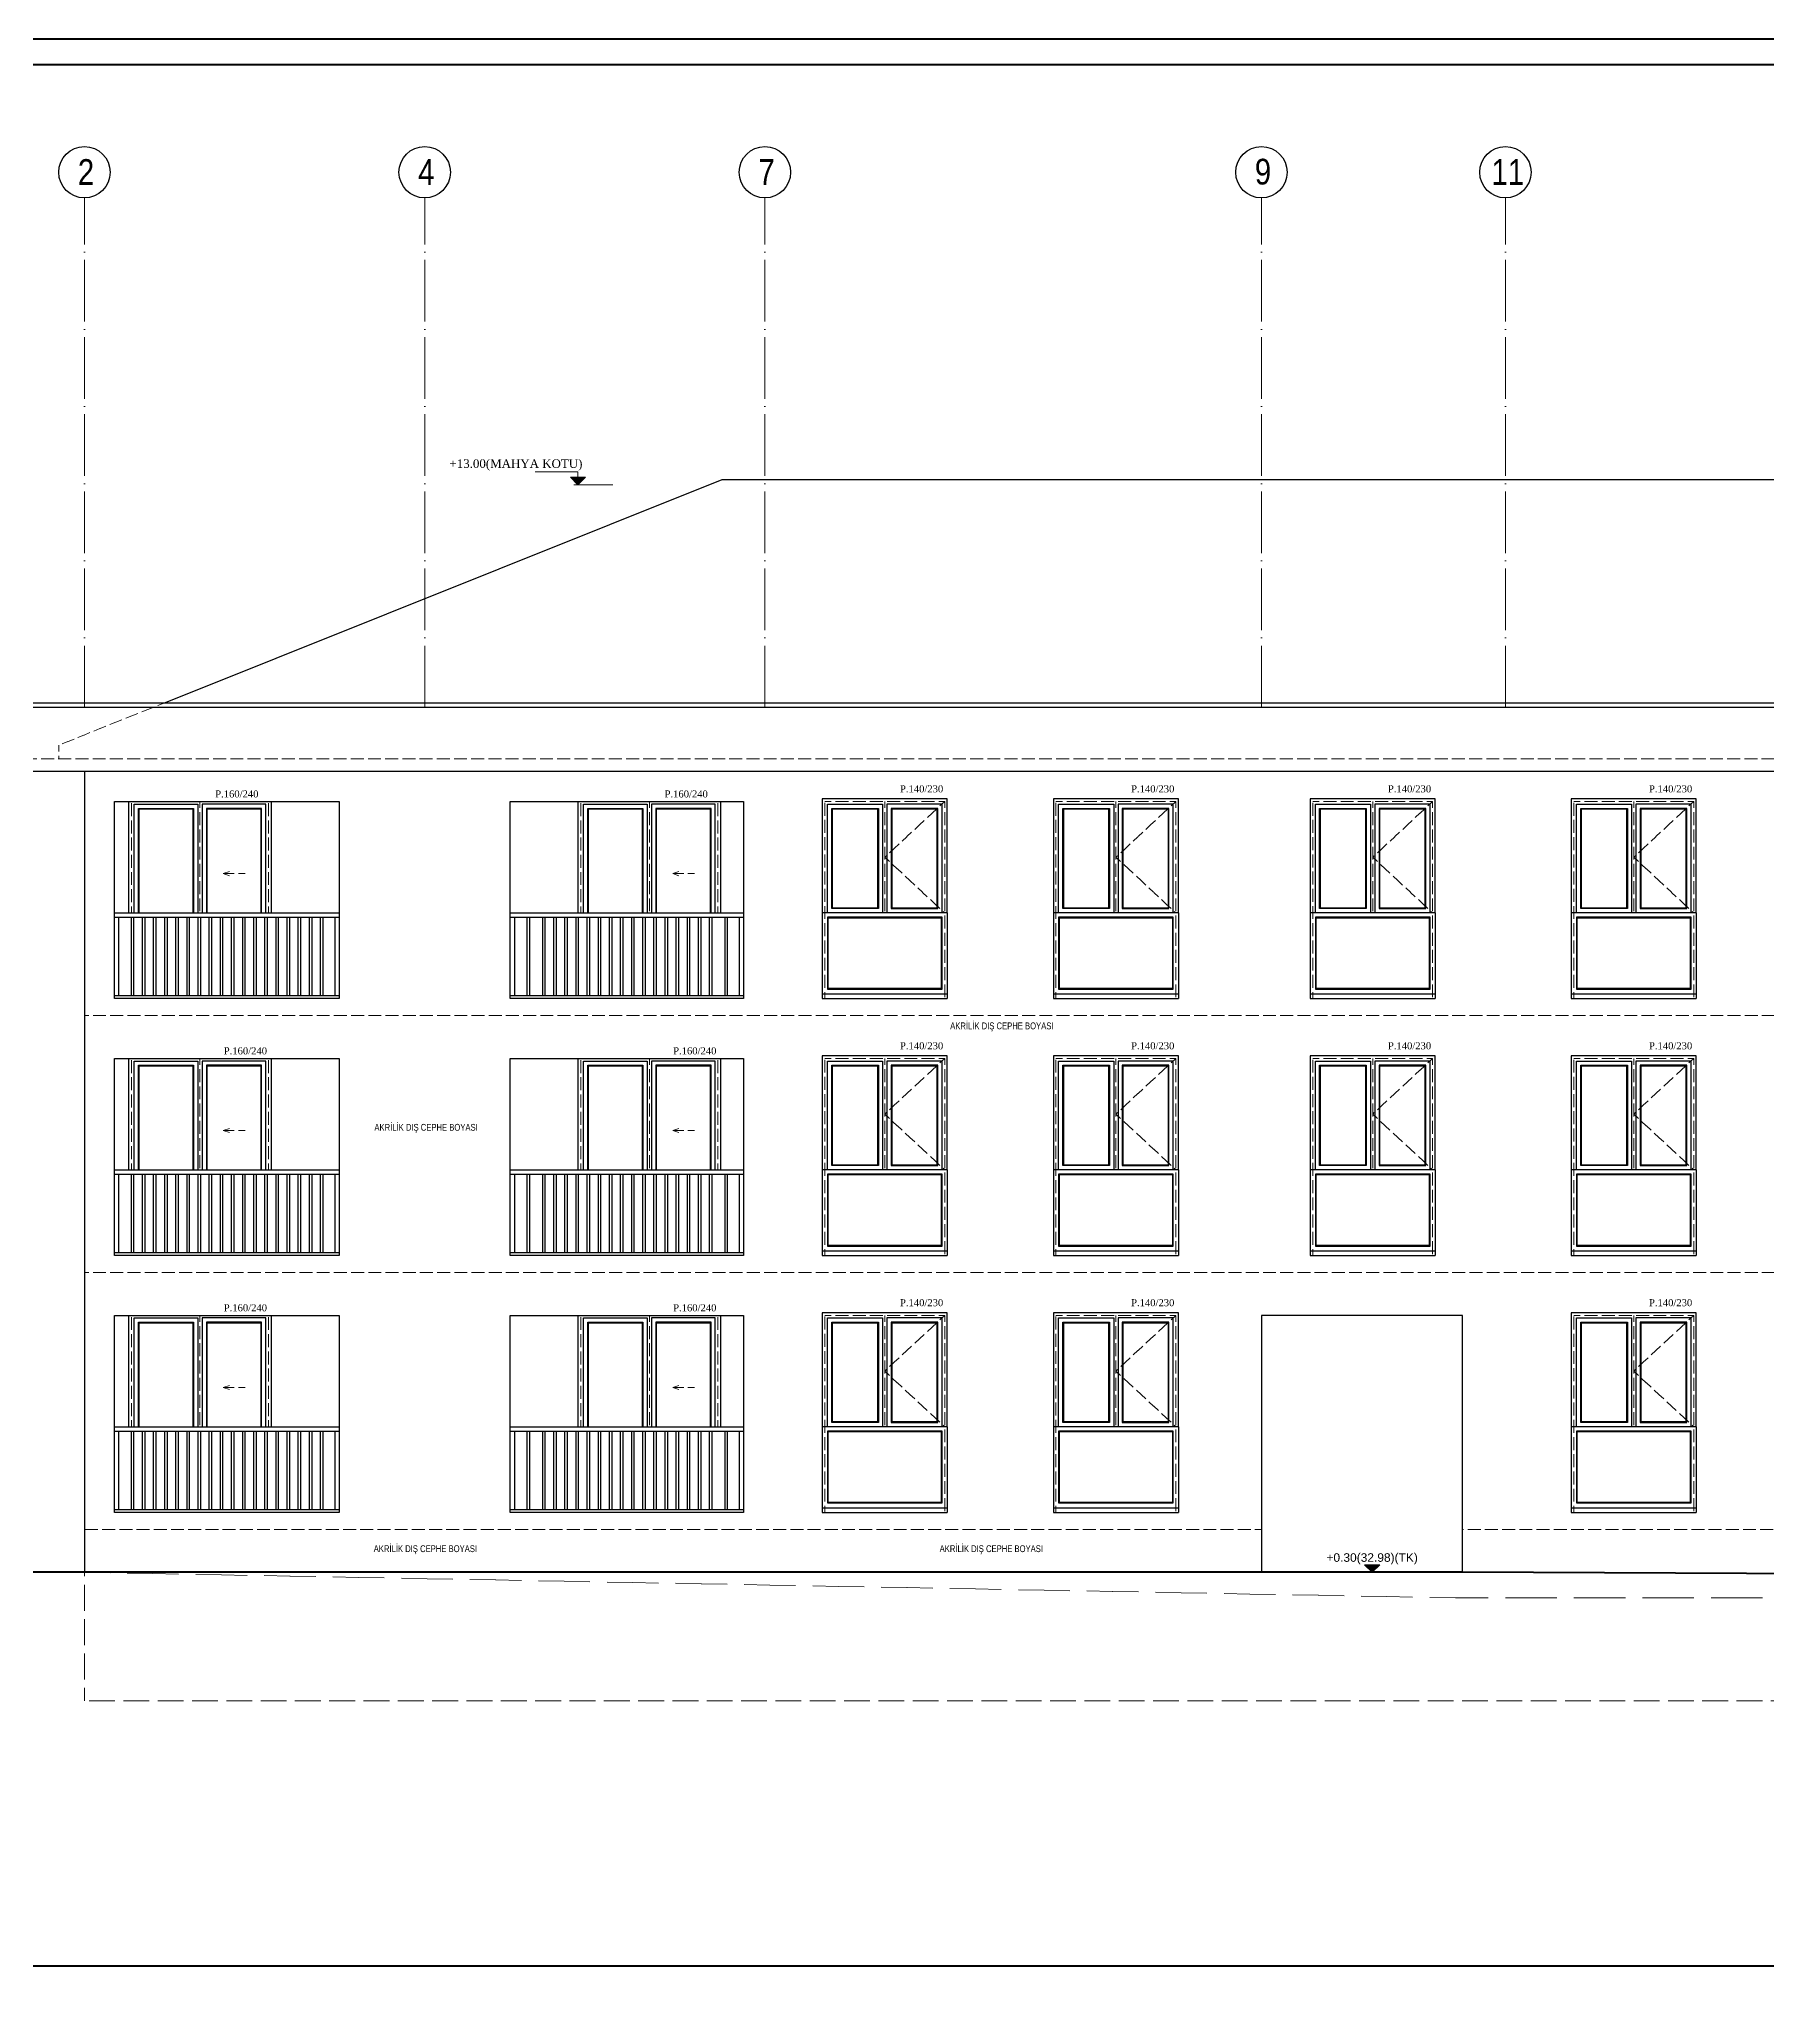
# Model space of a CAD drawing. Header units: millimetres. Extents: x 11587 to 81192, y -36083 to -25300.
# Drawn here: x 68828 to 70847, y -33878 to -31583 of the extents above; entities that cross this region are included whole.
import ezdxf

# ---------------------------------------------------------------- set-up
doc = ezdxf.new("R2010")
doc.units = ezdxf.units.MM
doc.linetypes.add('AKS', pattern=[30, 24, -3, 0, -3])
doc.linetypes.add('IZDUSUM1', pattern=[20, 7.5, -5, 7.5, 0])
for name, color, linetype, lineweight in [('rtm-aks balon', 20, 'Continuous', 25), ('rtm-aks balon yazı', 7, 'Continuous', 20), ('rtm-aks yeni', 7, 'AKS', 20), ('rtm-antet-02', 140, 'Continuous', 40), ('rtm-cephe-03', 241, 'Continuous', 30), ('rtm-cephe-04', 33, 'Continuous', 25), ('rtm-izdusum-üst ince', 8, 'IZDUSUM1', 5), ('rtm-izdusum-üst kalın', 211, 'IZDUSUM1', 15), ('rtm-kesit katmanı-05', 153, 'Continuous', 20), ('rtm-mhl-yazı-malzeme', 253, 'Continuous', 13), ('rtm-sembol kot yazı', 7, 'Continuous', 20), ('rtm-symbol lvl', 242, 'Continuous', 20), ('rtm-tas_betonarme', 50, 'Continuous', 40)]:
    doc.layers.add(name, color=color, linetype=linetype, lineweight=lineweight)
doc.styles.add('AKSYAZI', font='ARIALN.TTF')
doc.styles.add('KT-isocpeur', font='arial.ttf', dxfattribs={"height": 10})
doc.styles.get("Standard").update_dxf_attribs({"font": 'arial.ttf'})
doc.styles.add('VAZ-OLCU', font='times.ttf', dxfattribs={"height": 60})

msp = doc.modelspace()

# ---------------------------------------------------------------- hatches: boundary and pattern name
at = {"layer": 'rtm-symbol lvl'}
for points in [[(69465.71, -32094.15), (69456.87, -32102.99), (69448.03, -32094.15)], [(69465.71, -32094.15), (69456.87, -32102.99), (69448.03, -32094.15)], [(70393.59, -33364.08), (70384.68, -33372.99), (70375.77, -33364.08)], [(70393.59, -33364.08), (70384.68, -33372.99), (70375.77, -33364.08)]]:
    msp.add_hatch(color=256, dxfattribs=at).paths.add_polyline_path(points)

# ---------------------------------------------------------------- linework, layer by layer
at = {"layer": 'rtm-aks balon'}
for centre in [(68880.29, -31738.07), (69277.79, -31738.07), (69675.29, -31738.07), (70255.29, -31738.07), (70540.29, -31738.07)]:
    msp.add_circle(centre, 30, dxfattribs=at)
at = {"layer": 'rtm-aks yeni', "ltscale": 3}
for p, q in [((68880.29, -32362.99), (68880.29, -31768.07)), ((69277.79, -32362.99), (69277.79, -31768.07)), ((69675.29, -32362.99), (69675.29, -31768.07)), ((70255.29, -32362.99), (70255.29, -31768.07)), ((70540.29, -32362.99), (70540.29, -31768.07))]:
    msp.add_line(p, q, dxfattribs=at)
at = {"layer": 'rtm-antet-02'}
for points in [[(68391.61, -31582.89), (68391.61, -36082.89), (81191.61, -36082.89), (81191.61, -31582.89), (68391.61, -31582.89)], [(81161.61, -33832.89), (68421.61, -33832.89)]]:
    msp.add_lwpolyline(points, dxfattribs=at)
msp.add_lwpolyline([(68421.61, -31612.89), (68421.61, -36052.89), (81161.61, -36052.89), (81161.61, -31612.89)], close=True, dxfattribs=at)
at = {"layer": 'rtm-cephe-03'}
msp.add_line((68880.29, -32437.99), (68880.29, -33372.99), dxfattribs=at)
for points in [[(68973.06, -32357.99), (69625.29, -32097.1), (75670.29, -32097.1)], [(76500.29, -32357.99), (68795.29, -32357.99)], [(76500.29, -32362.99), (68795.29, -32362.99)], [(76495.29, -32437.99), (68800.29, -32437.99)], [(70490.29, -33372.99), (70490.29, -33072.99), (70255.29, -33072.99), (70255.29, -33372.99)]]:
    msp.add_lwpolyline(points, dxfattribs=at)
for points in [[(68915.29, -32472.99), (69177.79, -32472.99), (69177.79, -32702.99), (68915.29, -32702.99)], [(69377.79, -32472.99), (69650.29, -32472.99), (69650.29, -32702.99), (69377.79, -32702.99)], [(68915.29, -32772.99), (69177.79, -32772.99), (69177.79, -33002.99), (68915.29, -33002.99)], [(69377.79, -32772.99), (69650.29, -32772.99), (69650.29, -33002.99), (69377.79, -33002.99)], [(68915.29, -33072.99), (69177.79, -33072.99), (69177.79, -33302.99), (68915.29, -33302.99)], [(69377.79, -33072.99), (69650.29, -33072.99), (69650.29, -33302.99), (69377.79, -33302.99)]]:
    msp.add_lwpolyline(points, close=True, dxfattribs=at)
at = {"layer": 'rtm-cephe-04'}
for p, q in [((69888.29, -32697.99), (69742.29, -32697.99)), ((69742.29, -32697.99), (69742.29, -32702.99)), ((69742.29, -32702.99), (69888.29, -32702.99)), ((69888.29, -32697.99), (69888.29, -32702.99)), ((70158.29, -32697.99), (70012.29, -32697.99)), ((70012.29, -32697.99), (70012.29, -32702.99)), ((70012.29, -32702.99), (70158.29, -32702.99)), ((70158.29, -32697.99), (70158.29, -32702.99)), ((70458.29, -32697.99), (70312.29, -32697.99)), ((70312.29, -32697.99), (70312.29, -32702.99)), ((70312.29, -32702.99), (70458.29, -32702.99)), ((70458.29, -32697.99), (70458.29, -32702.99)), ((70763.29, -32697.99), (70617.29, -32697.99)), ((70617.29, -32697.99), (70617.29, -32702.99)), ((70617.29, -32702.99), (70763.29, -32702.99)), ((70763.29, -32697.99), (70763.29, -32702.99)), ((69888.29, -32997.99), (69742.29, -32997.99)), ((69742.29, -32997.99), (69742.29, -33002.99)), ((69888.29, -32997.99), (69888.29, -33002.99)), ((70158.29, -32997.99), (70012.29, -32997.99)), ((70012.29, -32997.99), (70012.29, -33002.99)), ((70158.29, -32997.99), (70158.29, -33002.99)), ((70458.29, -32997.99), (70312.29, -32997.99)), ((70312.29, -32997.99), (70312.29, -33002.99)), ((70458.29, -32997.99), (70458.29, -33002.99)), ((70763.29, -32997.99), (70617.29, -32997.99)), ((70617.29, -32997.99), (70617.29, -33002.99)), ((70763.29, -32997.99), (70763.29, -33002.99)), ((69742.29, -33002.99), (69888.29, -33002.99)), ((70012.29, -33002.99), (70158.29, -33002.99)), ((70312.29, -33002.99), (70458.29, -33002.99)), ((70617.29, -33002.99), (70763.29, -33002.99)), ((69888.29, -33297.99), (69742.29, -33297.99)), ((69742.29, -33297.99), (69742.29, -33302.99)), ((69888.29, -33297.99), (69888.29, -33302.99)), ((70158.29, -33297.99), (70012.29, -33297.99)), ((70012.29, -33297.99), (70012.29, -33302.99)), ((70158.29, -33297.99), (70158.29, -33302.99)), ((70763.29, -33297.99), (70617.29, -33297.99)), ((70617.29, -33297.99), (70617.29, -33302.99)), ((70763.29, -33297.99), (70763.29, -33302.99)), ((69742.29, -33302.99), (69888.29, -33302.99)), ((70012.29, -33302.99), (70158.29, -33302.99)), ((70617.29, -33302.99), (70763.29, -33302.99))]:
    msp.add_line(p, q, dxfattribs=at)
for points in [[(68932.29, -32602.99), (68932.29, -32472.99)], [(69098.29, -32472.99), (69098.29, -32602.99)], [(69457.29, -32602.99), (69457.29, -32472.99)], [(69623.29, -32472.99), (69623.29, -32602.99)], [(69888.29, -32602.99), (69888.29, -32469.99), (69742.29, -32469.99), (69742.29, -32602.99)], [(70158.29, -32602.99), (70158.29, -32469.99), (70012.29, -32469.99), (70012.29, -32602.99)], [(70458.29, -32602.99), (70458.29, -32469.99), (70312.29, -32469.99), (70312.29, -32602.99)], [(70763.29, -32602.99), (70763.29, -32469.99), (70617.29, -32469.99), (70617.29, -32602.99)], [(68938.29, -32602.99), (68938.29, -32475.99), (69012.79, -32475.99), (69012.79, -32602.99)], [(68943.29, -32602.99), (68943.29, -32480.99), (69007.79, -32480.99), (69007.79, -32602.99)], [(69092.29, -32602.99), (69092.29, -32475.99), (69017.79, -32475.99), (69017.79, -32602.99)], [(69087.29, -32602.99), (69087.29, -32480.99), (69022.79, -32480.99), (69022.79, -32602.99)], [(69463.29, -32602.99), (69463.29, -32475.99), (69537.79, -32475.99), (69537.79, -32602.99)], [(69468.29, -32602.99), (69468.29, -32480.99), (69532.79, -32480.99), (69532.79, -32602.99)], [(69617.29, -32602.99), (69617.29, -32475.99), (69542.79, -32475.99), (69542.79, -32602.99)], [(69612.29, -32602.99), (69612.29, -32480.99), (69547.79, -32480.99), (69547.79, -32602.99)], [(69748.29, -32602.99), (69748.29, -32475.99), (69812.79, -32475.99), (69812.79, -32602.99)], [(69882.29, -32602.99), (69882.29, -32475.99), (69817.79, -32475.99), (69817.79, -32602.99)], [(70018.29, -32602.99), (70018.29, -32475.99), (70082.79, -32475.99), (70082.79, -32602.99)], [(70152.29, -32602.99), (70152.29, -32475.99), (70087.79, -32475.99), (70087.79, -32602.99)], [(70318.29, -32602.99), (70318.29, -32475.99), (70382.79, -32475.99), (70382.79, -32602.99)], [(70452.29, -32602.99), (70452.29, -32475.99), (70387.79, -32475.99), (70387.79, -32602.99)], [(70623.29, -32602.99), (70623.29, -32475.99), (70687.79, -32475.99), (70687.79, -32602.99)], [(70757.29, -32602.99), (70757.29, -32475.99), (70692.79, -32475.99), (70692.79, -32602.99)], [(68915.29, -32602.99), (69177.79, -32602.99)], [(68915.29, -32607.99), (69177.79, -32607.99)], [(68920.29, -32607.99), (68920.29, -32699.99)], [(68934.79, -32607.99), (68934.79, -32699.99)], [(68937.79, -32607.99), (68937.79, -32699.99)], [(68947.79, -32607.99), (68947.79, -32699.99)], [(68950.79, -32607.99), (68950.79, -32699.99)], [(68960.79, -32607.99), (68960.79, -32699.99)], [(68963.79, -32607.99), (68963.79, -32699.99)], [(68973.79, -32607.99), (68973.79, -32699.99)], [(68976.79, -32607.99), (68976.79, -32699.99)], [(68986.79, -32607.99), (68986.79, -32699.99)], [(68989.79, -32607.99), (68989.79, -32699.99)], [(68999.79, -32607.99), (68999.79, -32699.99)], [(69002.79, -32607.99), (69002.79, -32699.99)], [(69012.79, -32607.99), (69012.79, -32699.99)], [(69015.79, -32607.99), (69015.79, -32699.99)], [(69025.79, -32607.99), (69025.79, -32699.99)], [(69028.79, -32607.99), (69028.79, -32699.99)], [(69038.79, -32607.99), (69038.79, -32699.99)], [(69041.79, -32607.99), (69041.79, -32699.99)], [(69051.79, -32607.99), (69051.79, -32699.99)], [(69054.79, -32607.99), (69054.79, -32699.99)], [(69064.79, -32607.99), (69064.79, -32699.99)], [(69067.79, -32607.99), (69067.79, -32699.99)], [(69077.79, -32607.99), (69077.79, -32699.99)], [(69080.79, -32607.99), (69080.79, -32699.99)], [(69090.79, -32607.99), (69090.79, -32699.99)], [(69093.79, -32607.99), (69093.79, -32699.99)], [(69103.79, -32607.99), (69103.79, -32699.99)], [(69106.79, -32607.99), (69106.79, -32699.99)], [(69116.79, -32607.99), (69116.79, -32699.99)], [(69119.79, -32607.99), (69119.79, -32699.99)], [(69129.79, -32607.99), (69129.79, -32699.99)], [(69132.79, -32607.99), (69132.79, -32699.99)], [(69142.79, -32607.99), (69142.79, -32699.99)], [(69145.79, -32607.99), (69145.79, -32699.99)], [(69155.79, -32607.99), (69155.79, -32699.99)], [(69158.79, -32607.99), (69158.79, -32699.99)], [(69172.79, -32607.99), (69172.79, -32699.99)], [(69377.79, -32602.99), (69650.29, -32602.99)], [(69377.79, -32607.99), (69650.29, -32607.99)], [(69382.79, -32607.99), (69382.79, -32699.99)], [(69397.29, -32607.99), (69397.29, -32699.99)], [(69400.29, -32607.99), (69400.29, -32699.99)], [(69415.29, -32607.99), (69415.29, -32699.99)], [(69418.29, -32607.99), (69418.29, -32699.99)], [(69428.29, -32607.99), (69428.29, -32699.99)], [(69431.29, -32607.99), (69431.29, -32699.99)], [(69441.29, -32607.99), (69441.29, -32699.99)], [(69444.29, -32607.99), (69444.29, -32699.99)], [(69454.29, -32607.99), (69454.29, -32699.99)], [(69457.29, -32607.99), (69457.29, -32699.99)], [(69467.29, -32607.99), (69467.29, -32699.99)], [(69470.29, -32607.99), (69470.29, -32699.99)], [(69480.29, -32607.99), (69480.29, -32699.99)], [(69483.29, -32607.99), (69483.29, -32699.99)], [(69493.29, -32607.99), (69493.29, -32699.99)], [(69496.29, -32607.99), (69496.29, -32699.99)], [(69506.29, -32607.99), (69506.29, -32699.99)], [(69509.29, -32607.99), (69509.29, -32699.99)], [(69519.29, -32607.99), (69519.29, -32699.99)], [(69522.29, -32607.99), (69522.29, -32699.99)], [(69532.29, -32607.99), (69532.29, -32699.99)], [(69535.29, -32607.99), (69535.29, -32699.99)], [(69545.29, -32607.99), (69545.29, -32699.99)], [(69548.29, -32607.99), (69548.29, -32699.99)], [(69558.29, -32607.99), (69558.29, -32699.99)], [(69561.29, -32607.99), (69561.29, -32699.99)], [(69571.29, -32607.99), (69571.29, -32699.99)], [(69574.29, -32607.99), (69574.29, -32699.99)], [(69584.29, -32607.99), (69584.29, -32699.99)], [(69587.29, -32607.99), (69587.29, -32699.99)], [(69597.29, -32607.99), (69597.29, -32699.99)], [(69600.29, -32607.99), (69600.29, -32699.99)], [(69610.29, -32607.99), (69610.29, -32699.99)], [(69613.29, -32607.99), (69613.29, -32699.99)], [(69628.29, -32607.99), (69628.29, -32699.99)], [(69631.29, -32607.99), (69631.29, -32699.99)], [(69645.29, -32607.99), (69645.29, -32699.99)], [(69742.29, -32602.99), (69742.29, -32697.99)], [(69888.29, -32602.99), (69742.29, -32602.99)], [(69888.29, -32602.99), (69888.29, -32697.99)], [(70012.29, -32602.99), (70012.29, -32697.99)], [(70158.29, -32602.99), (70012.29, -32602.99)], [(70158.29, -32602.99), (70158.29, -32697.99)], [(70312.29, -32602.99), (70312.29, -32697.99)], [(70458.29, -32602.99), (70312.29, -32602.99)], [(70458.29, -32602.99), (70458.29, -32697.99)], [(70617.29, -32602.99), (70617.29, -32697.99)], [(70763.29, -32602.99), (70617.29, -32602.99)], [(70763.29, -32602.99), (70763.29, -32697.99)], [(69177.79, -32699.99), (68915.29, -32699.99)], [(69650.29, -32699.99), (69377.79, -32699.99)], [(69888.29, -32902.99), (69888.29, -32769.99), (69742.29, -32769.99), (69742.29, -32902.99)], [(70158.29, -32902.99), (70158.29, -32769.99), (70012.29, -32769.99), (70012.29, -32902.99)], [(70458.29, -32902.99), (70458.29, -32769.99), (70312.29, -32769.99), (70312.29, -32902.99)], [(70763.29, -32902.99), (70763.29, -32769.99), (70617.29, -32769.99), (70617.29, -32902.99)], [(68932.29, -32902.99), (68932.29, -32772.99)], [(68938.29, -32902.99), (68938.29, -32775.99), (69012.79, -32775.99), (69012.79, -32902.99)], [(68943.29, -32902.99), (68943.29, -32780.99), (69007.79, -32780.99), (69007.79, -32902.99)], [(69092.29, -32902.99), (69092.29, -32775.99), (69017.79, -32775.99), (69017.79, -32902.99)], [(69087.29, -32902.99), (69087.29, -32780.99), (69022.79, -32780.99), (69022.79, -32902.99)], [(69098.29, -32772.99), (69098.29, -32902.99)], [(69457.29, -32902.99), (69457.29, -32772.99)], [(69463.29, -32902.99), (69463.29, -32775.99), (69537.79, -32775.99), (69537.79, -32902.99)], [(69468.29, -32902.99), (69468.29, -32780.99), (69532.79, -32780.99), (69532.79, -32902.99)], [(69617.29, -32902.99), (69617.29, -32775.99), (69542.79, -32775.99), (69542.79, -32902.99)], [(69612.29, -32902.99), (69612.29, -32780.99), (69547.79, -32780.99), (69547.79, -32902.99)], [(69623.29, -32772.99), (69623.29, -32902.99)], [(69748.29, -32902.99), (69748.29, -32775.99), (69812.79, -32775.99), (69812.79, -32902.99)], [(69882.29, -32902.99), (69882.29, -32775.99), (69817.79, -32775.99), (69817.79, -32902.99)], [(70018.29, -32902.99), (70018.29, -32775.99), (70082.79, -32775.99), (70082.79, -32902.99)], [(70152.29, -32902.99), (70152.29, -32775.99), (70087.79, -32775.99), (70087.79, -32902.99)], [(70318.29, -32902.99), (70318.29, -32775.99), (70382.79, -32775.99), (70382.79, -32902.99)], [(70452.29, -32902.99), (70452.29, -32775.99), (70387.79, -32775.99), (70387.79, -32902.99)], [(70623.29, -32902.99), (70623.29, -32775.99), (70687.79, -32775.99), (70687.79, -32902.99)], [(70757.29, -32902.99), (70757.29, -32775.99), (70692.79, -32775.99), (70692.79, -32902.99)], [(68915.29, -32902.99), (69177.79, -32902.99)], [(68915.29, -32907.99), (69177.79, -32907.99)], [(68920.29, -32907.99), (68920.29, -32999.99)], [(68934.79, -32907.99), (68934.79, -32999.99)], [(68937.79, -32907.99), (68937.79, -32999.99)], [(68947.79, -32907.99), (68947.79, -32999.99)], [(68950.79, -32907.99), (68950.79, -32999.99)], [(68960.79, -32907.99), (68960.79, -32999.99)], [(68963.79, -32907.99), (68963.79, -32999.99)], [(68973.79, -32907.99), (68973.79, -32999.99)], [(68976.79, -32907.99), (68976.79, -32999.99)], [(68986.79, -32907.99), (68986.79, -32999.99)], [(68989.79, -32907.99), (68989.79, -32999.99)], [(68999.79, -32907.99), (68999.79, -32999.99)], [(69002.79, -32907.99), (69002.79, -32999.99)], [(69012.79, -32907.99), (69012.79, -32999.99)], [(69015.79, -32907.99), (69015.79, -32999.99)], [(69025.79, -32907.99), (69025.79, -32999.99)], [(69028.79, -32907.99), (69028.79, -32999.99)], [(69038.79, -32907.99), (69038.79, -32999.99)], [(69041.79, -32907.99), (69041.79, -32999.99)], [(69051.79, -32907.99), (69051.79, -32999.99)], [(69054.79, -32907.99), (69054.79, -32999.99)], [(69064.79, -32907.99), (69064.79, -32999.99)], [(69067.79, -32907.99), (69067.79, -32999.99)], [(69077.79, -32907.99), (69077.79, -32999.99)], [(69080.79, -32907.99), (69080.79, -32999.99)], [(69090.79, -32907.99), (69090.79, -32999.99)], [(69093.79, -32907.99), (69093.79, -32999.99)], [(69103.79, -32907.99), (69103.79, -32999.99)], [(69106.79, -32907.99), (69106.79, -32999.99)], [(69116.79, -32907.99), (69116.79, -32999.99)], [(69119.79, -32907.99), (69119.79, -32999.99)], [(69129.79, -32907.99), (69129.79, -32999.99)], [(69132.79, -32907.99), (69132.79, -32999.99)], [(69142.79, -32907.99), (69142.79, -32999.99)], [(69145.79, -32907.99), (69145.79, -32999.99)], [(69155.79, -32907.99), (69155.79, -32999.99)], [(69158.79, -32907.99), (69158.79, -32999.99)], [(69172.79, -32907.99), (69172.79, -32999.99)], [(69377.79, -32902.99), (69650.29, -32902.99)], [(69377.79, -32907.99), (69650.29, -32907.99)], [(69382.79, -32907.99), (69382.79, -32999.99)], [(69397.29, -32907.99), (69397.29, -32999.99)], [(69400.29, -32907.99), (69400.29, -32999.99)], [(69415.29, -32907.99), (69415.29, -32999.99)], [(69418.29, -32907.99), (69418.29, -32999.99)], [(69428.29, -32907.99), (69428.29, -32999.99)], [(69431.29, -32907.99), (69431.29, -32999.99)], [(69441.29, -32907.99), (69441.29, -32999.99)], [(69444.29, -32907.99), (69444.29, -32999.99)], [(69454.29, -32907.99), (69454.29, -32999.99)], [(69457.29, -32907.99), (69457.29, -32999.99)], [(69467.29, -32907.99), (69467.29, -32999.99)], [(69470.29, -32907.99), (69470.29, -32999.99)], [(69480.29, -32907.99), (69480.29, -32999.99)], [(69483.29, -32907.99), (69483.29, -32999.99)], [(69493.29, -32907.99), (69493.29, -32999.99)], [(69496.29, -32907.99), (69496.29, -32999.99)], [(69506.29, -32907.99), (69506.29, -32999.99)], [(69509.29, -32907.99), (69509.29, -32999.99)], [(69519.29, -32907.99), (69519.29, -32999.99)], [(69522.29, -32907.99), (69522.29, -32999.99)], [(69532.29, -32907.99), (69532.29, -32999.99)], [(69535.29, -32907.99), (69535.29, -32999.99)], [(69545.29, -32907.99), (69545.29, -32999.99)], [(69548.29, -32907.99), (69548.29, -32999.99)], [(69558.29, -32907.99), (69558.29, -32999.99)], [(69561.29, -32907.99), (69561.29, -32999.99)], [(69571.29, -32907.99), (69571.29, -32999.99)], [(69574.29, -32907.99), (69574.29, -32999.99)], [(69584.29, -32907.99), (69584.29, -32999.99)], [(69587.29, -32907.99), (69587.29, -32999.99)], [(69597.29, -32907.99), (69597.29, -32999.99)], [(69600.29, -32907.99), (69600.29, -32999.99)], [(69610.29, -32907.99), (69610.29, -32999.99)], [(69613.29, -32907.99), (69613.29, -32999.99)], [(69628.29, -32907.99), (69628.29, -32999.99)], [(69631.29, -32907.99), (69631.29, -32999.99)], [(69645.29, -32907.99), (69645.29, -32999.99)], [(69742.29, -32902.99), (69742.29, -32997.99)], [(69888.29, -32902.99), (69742.29, -32902.99)], [(69888.29, -32902.99), (69888.29, -32997.99)], [(70012.29, -32902.99), (70012.29, -32997.99)], [(70158.29, -32902.99), (70012.29, -32902.99)], [(70158.29, -32902.99), (70158.29, -32997.99)], [(70312.29, -32902.99), (70312.29, -32997.99)], [(70458.29, -32902.99), (70312.29, -32902.99)], [(70458.29, -32902.99), (70458.29, -32997.99)], [(70617.29, -32902.99), (70617.29, -32997.99)], [(70763.29, -32902.99), (70617.29, -32902.99)], [(70763.29, -32902.99), (70763.29, -32997.99)], [(69177.79, -32999.99), (68915.29, -32999.99)], [(69650.29, -32999.99), (69377.79, -32999.99)], [(69888.29, -33202.99), (69888.29, -33069.99), (69742.29, -33069.99), (69742.29, -33202.99)], [(70158.29, -33202.99), (70158.29, -33069.99), (70012.29, -33069.99), (70012.29, -33202.99)], [(70763.29, -33202.99), (70763.29, -33069.99), (70617.29, -33069.99), (70617.29, -33202.99)], [(68932.29, -33202.99), (68932.29, -33072.99)], [(68938.29, -33202.99), (68938.29, -33075.99), (69012.79, -33075.99), (69012.79, -33202.99)], [(68943.29, -33202.99), (68943.29, -33080.99), (69007.79, -33080.99), (69007.79, -33202.99)], [(69092.29, -33202.99), (69092.29, -33075.99), (69017.79, -33075.99), (69017.79, -33202.99)], [(69087.29, -33202.99), (69087.29, -33080.99), (69022.79, -33080.99), (69022.79, -33202.99)], [(69098.29, -33072.99), (69098.29, -33202.99)], [(69457.29, -33202.99), (69457.29, -33072.99)], [(69463.29, -33202.99), (69463.29, -33075.99), (69537.79, -33075.99), (69537.79, -33202.99)], [(69468.29, -33202.99), (69468.29, -33080.99), (69532.79, -33080.99), (69532.79, -33202.99)], [(69617.29, -33202.99), (69617.29, -33075.99), (69542.79, -33075.99), (69542.79, -33202.99)], [(69612.29, -33202.99), (69612.29, -33080.99), (69547.79, -33080.99), (69547.79, -33202.99)], [(69623.29, -33072.99), (69623.29, -33202.99)], [(69748.29, -33202.99), (69748.29, -33075.99), (69812.79, -33075.99), (69812.79, -33202.99)], [(69882.29, -33202.99), (69882.29, -33075.99), (69817.79, -33075.99), (69817.79, -33202.99)], [(70018.29, -33202.99), (70018.29, -33075.99), (70082.79, -33075.99), (70082.79, -33202.99)], [(70152.29, -33202.99), (70152.29, -33075.99), (70087.79, -33075.99), (70087.79, -33202.99)], [(70623.29, -33202.99), (70623.29, -33075.99), (70687.79, -33075.99), (70687.79, -33202.99)], [(70757.29, -33202.99), (70757.29, -33075.99), (70692.79, -33075.99), (70692.79, -33202.99)], [(68915.29, -33202.99), (69177.79, -33202.99)], [(68915.29, -33207.99), (69177.79, -33207.99)], [(68920.29, -33207.99), (68920.29, -33299.99)], [(68934.79, -33207.99), (68934.79, -33299.99)], [(68937.79, -33207.99), (68937.79, -33299.99)], [(68947.79, -33207.99), (68947.79, -33299.99)], [(68950.79, -33207.99), (68950.79, -33299.99)], [(68960.79, -33207.99), (68960.79, -33299.99)], [(68963.79, -33207.99), (68963.79, -33299.99)], [(68973.79, -33207.99), (68973.79, -33299.99)], [(68976.79, -33207.99), (68976.79, -33299.99)], [(68986.79, -33207.99), (68986.79, -33299.99)], [(68989.79, -33207.99), (68989.79, -33299.99)], [(68999.79, -33207.99), (68999.79, -33299.99)], [(69002.79, -33207.99), (69002.79, -33299.99)], [(69012.79, -33207.99), (69012.79, -33299.99)], [(69015.79, -33207.99), (69015.79, -33299.99)], [(69025.79, -33207.99), (69025.79, -33299.99)], [(69028.79, -33207.99), (69028.79, -33299.99)], [(69038.79, -33207.99), (69038.79, -33299.99)], [(69041.79, -33207.99), (69041.79, -33299.99)], [(69051.79, -33207.99), (69051.79, -33299.99)], [(69054.79, -33207.99), (69054.79, -33299.99)], [(69064.79, -33207.99), (69064.79, -33299.99)], [(69067.79, -33207.99), (69067.79, -33299.99)], [(69077.79, -33207.99), (69077.79, -33299.99)], [(69080.79, -33207.99), (69080.79, -33299.99)], [(69090.79, -33207.99), (69090.79, -33299.99)], [(69093.79, -33207.99), (69093.79, -33299.99)], [(69103.79, -33207.99), (69103.79, -33299.99)], [(69106.79, -33207.99), (69106.79, -33299.99)], [(69116.79, -33207.99), (69116.79, -33299.99)], [(69119.79, -33207.99), (69119.79, -33299.99)], [(69129.79, -33207.99), (69129.79, -33299.99)], [(69132.79, -33207.99), (69132.79, -33299.99)], [(69142.79, -33207.99), (69142.79, -33299.99)], [(69145.79, -33207.99), (69145.79, -33299.99)], [(69155.79, -33207.99), (69155.79, -33299.99)], [(69158.79, -33207.99), (69158.79, -33299.99)], [(69172.79, -33207.99), (69172.79, -33299.99)], [(69377.79, -33202.99), (69650.29, -33202.99)], [(69377.79, -33207.99), (69650.29, -33207.99)], [(69382.79, -33207.99), (69382.79, -33299.99)], [(69397.29, -33207.99), (69397.29, -33299.99)], [(69400.29, -33207.99), (69400.29, -33299.99)], [(69415.29, -33207.99), (69415.29, -33299.99)], [(69418.29, -33207.99), (69418.29, -33299.99)], [(69428.29, -33207.99), (69428.29, -33299.99)], [(69431.29, -33207.99), (69431.29, -33299.99)], [(69441.29, -33207.99), (69441.29, -33299.99)], [(69444.29, -33207.99), (69444.29, -33299.99)], [(69454.29, -33207.99), (69454.29, -33299.99)], [(69457.29, -33207.99), (69457.29, -33299.99)], [(69467.29, -33207.99), (69467.29, -33299.99)], [(69470.29, -33207.99), (69470.29, -33299.99)], [(69480.29, -33207.99), (69480.29, -33299.99)], [(69483.29, -33207.99), (69483.29, -33299.99)], [(69493.29, -33207.99), (69493.29, -33299.99)], [(69496.29, -33207.99), (69496.29, -33299.99)], [(69506.29, -33207.99), (69506.29, -33299.99)], [(69509.29, -33207.99), (69509.29, -33299.99)], [(69519.29, -33207.99), (69519.29, -33299.99)], [(69522.29, -33207.99), (69522.29, -33299.99)], [(69532.29, -33207.99), (69532.29, -33299.99)], [(69535.29, -33207.99), (69535.29, -33299.99)], [(69545.29, -33207.99), (69545.29, -33299.99)], [(69548.29, -33207.99), (69548.29, -33299.99)], [(69558.29, -33207.99), (69558.29, -33299.99)], [(69561.29, -33207.99), (69561.29, -33299.99)], [(69571.29, -33207.99), (69571.29, -33299.99)], [(69574.29, -33207.99), (69574.29, -33299.99)], [(69584.29, -33207.99), (69584.29, -33299.99)], [(69587.29, -33207.99), (69587.29, -33299.99)], [(69597.29, -33207.99), (69597.29, -33299.99)], [(69600.29, -33207.99), (69600.29, -33299.99)], [(69610.29, -33207.99), (69610.29, -33299.99)], [(69613.29, -33207.99), (69613.29, -33299.99)], [(69628.29, -33207.99), (69628.29, -33299.99)], [(69631.29, -33207.99), (69631.29, -33299.99)], [(69645.29, -33207.99), (69645.29, -33299.99)], [(69742.29, -33202.99), (69742.29, -33297.99)], [(69888.29, -33202.99), (69742.29, -33202.99)], [(69888.29, -33202.99), (69888.29, -33297.99)], [(70012.29, -33202.99), (70012.29, -33297.99)], [(70158.29, -33202.99), (70012.29, -33202.99)], [(70158.29, -33202.99), (70158.29, -33297.99)], [(70617.29, -33202.99), (70617.29, -33297.99)], [(70763.29, -33202.99), (70617.29, -33202.99)], [(70763.29, -33202.99), (70763.29, -33297.99)], [(69177.79, -33299.99), (68915.29, -33299.99)], [(69650.29, -33299.99), (69377.79, -33299.99)]]:
    msp.add_lwpolyline(points, dxfattribs=at)
for points in [[(69807.79, -32480.99), (69807.79, -32597.99), (69753.29, -32597.99), (69753.29, -32480.99)], [(69822.79, -32480.99), (69822.79, -32597.99), (69877.29, -32597.99), (69877.29, -32480.99)], [(70077.79, -32480.99), (70077.79, -32597.99), (70023.29, -32597.99), (70023.29, -32480.99)], [(70092.79, -32480.99), (70092.79, -32597.99), (70147.29, -32597.99), (70147.29, -32480.99)], [(70377.79, -32480.99), (70377.79, -32597.99), (70323.29, -32597.99), (70323.29, -32480.99)], [(70392.79, -32480.99), (70392.79, -32597.99), (70447.29, -32597.99), (70447.29, -32480.99)], [(70682.79, -32480.99), (70682.79, -32597.99), (70628.29, -32597.99), (70628.29, -32480.99)], [(70697.79, -32480.99), (70697.79, -32597.99), (70752.29, -32597.99), (70752.29, -32480.99)], [(69748.29, -32691.99), (69882.29, -32691.99), (69882.29, -32607.99), (69748.29, -32607.99)], [(70018.29, -32691.99), (70152.29, -32691.99), (70152.29, -32607.99), (70018.29, -32607.99)], [(70318.29, -32691.99), (70452.29, -32691.99), (70452.29, -32607.99), (70318.29, -32607.99)], [(70623.29, -32691.99), (70757.29, -32691.99), (70757.29, -32607.99), (70623.29, -32607.99)], [(69807.79, -32780.99), (69807.79, -32897.99), (69753.29, -32897.99), (69753.29, -32780.99)], [(69822.79, -32780.99), (69822.79, -32897.99), (69877.29, -32897.99), (69877.29, -32780.99)], [(70077.79, -32780.99), (70077.79, -32897.99), (70023.29, -32897.99), (70023.29, -32780.99)], [(70092.79, -32780.99), (70092.79, -32897.99), (70147.29, -32897.99), (70147.29, -32780.99)], [(70377.79, -32780.99), (70377.79, -32897.99), (70323.29, -32897.99), (70323.29, -32780.99)], [(70392.79, -32780.99), (70392.79, -32897.99), (70447.29, -32897.99), (70447.29, -32780.99)], [(70682.79, -32780.99), (70682.79, -32897.99), (70628.29, -32897.99), (70628.29, -32780.99)], [(70697.79, -32780.99), (70697.79, -32897.99), (70752.29, -32897.99), (70752.29, -32780.99)], [(69748.29, -32991.99), (69882.29, -32991.99), (69882.29, -32907.99), (69748.29, -32907.99)], [(70018.29, -32991.99), (70152.29, -32991.99), (70152.29, -32907.99), (70018.29, -32907.99)], [(70318.29, -32991.99), (70452.29, -32991.99), (70452.29, -32907.99), (70318.29, -32907.99)], [(70623.29, -32991.99), (70757.29, -32991.99), (70757.29, -32907.99), (70623.29, -32907.99)], [(69807.79, -33080.99), (69807.79, -33197.99), (69753.29, -33197.99), (69753.29, -33080.99)], [(69822.79, -33080.99), (69822.79, -33197.99), (69877.29, -33197.99), (69877.29, -33080.99)], [(70077.79, -33080.99), (70077.79, -33197.99), (70023.29, -33197.99), (70023.29, -33080.99)], [(70092.79, -33080.99), (70092.79, -33197.99), (70147.29, -33197.99), (70147.29, -33080.99)], [(70682.79, -33080.99), (70682.79, -33197.99), (70628.29, -33197.99), (70628.29, -33080.99)], [(70697.79, -33080.99), (70697.79, -33197.99), (70752.29, -33197.99), (70752.29, -33080.99)], [(69748.29, -33291.99), (69882.29, -33291.99), (69882.29, -33207.99), (69748.29, -33207.99)], [(70018.29, -33291.99), (70152.29, -33291.99), (70152.29, -33207.99), (70018.29, -33207.99)], [(70623.29, -33291.99), (70757.29, -33291.99), (70757.29, -33207.99), (70623.29, -33207.99)]]:
    msp.add_lwpolyline(points, close=True, dxfattribs=at)
at = {"layer": 'rtm-izdusum-üst ince'}
for p, q in [((68935.29, -32602.99), (68935.29, -32472.99)), ((69095.29, -32602.99), (69095.29, -32472.99)), ((69460.29, -32602.99), (69460.29, -32472.99)), ((69620.29, -32602.99), (69620.29, -32472.99)), ((69745.29, -32702.99), (69745.29, -32472.99)), ((69745.29, -32472.99), (69885.29, -32472.99)), ((69885.29, -32472.99), (69885.29, -32702.99)), ((70015.29, -32702.99), (70015.29, -32472.99)), ((70015.29, -32472.99), (70155.29, -32472.99)), ((70155.29, -32472.99), (70155.29, -32702.99)), ((70315.29, -32702.99), (70315.29, -32472.99)), ((70315.29, -32472.99), (70455.29, -32472.99)), ((70455.29, -32472.99), (70455.29, -32702.99)), ((70620.29, -32702.99), (70620.29, -32472.99)), ((70620.29, -32472.99), (70760.29, -32472.99)), ((70760.29, -32472.99), (70760.29, -32702.99)), ((68935.29, -32902.99), (68935.29, -32772.99)), ((69095.29, -32902.99), (69095.29, -32772.99)), ((69460.29, -32902.99), (69460.29, -32772.99)), ((69620.29, -32902.99), (69620.29, -32772.99)), ((69745.29, -33002.99), (69745.29, -32772.99)), ((69745.29, -32772.99), (69885.29, -32772.99)), ((69885.29, -32772.99), (69885.29, -33002.99)), ((70015.29, -33002.99), (70015.29, -32772.99)), ((70015.29, -32772.99), (70155.29, -32772.99)), ((70155.29, -32772.99), (70155.29, -33002.99)), ((70315.29, -33002.99), (70315.29, -32772.99)), ((70315.29, -32772.99), (70455.29, -32772.99)), ((70455.29, -32772.99), (70455.29, -33002.99)), ((70620.29, -33002.99), (70620.29, -32772.99)), ((70620.29, -32772.99), (70760.29, -32772.99)), ((70760.29, -32772.99), (70760.29, -33002.99)), ((68935.29, -33202.99), (68935.29, -33072.99)), ((69095.29, -33202.99), (69095.29, -33072.99)), ((69460.29, -33202.99), (69460.29, -33072.99)), ((69620.29, -33202.99), (69620.29, -33072.99)), ((69745.29, -33302.99), (69745.29, -33072.99)), ((69745.29, -33072.99), (69885.29, -33072.99)), ((69885.29, -33072.99), (69885.29, -33302.99)), ((70015.29, -33302.99), (70015.29, -33072.99)), ((70015.29, -33072.99), (70155.29, -33072.99)), ((70155.29, -33072.99), (70155.29, -33302.99)), ((70620.29, -33302.99), (70620.29, -33072.99)), ((70620.29, -33072.99), (70760.29, -33072.99)), ((70760.29, -33072.99), (70760.29, -33302.99))]:
    msp.add_line(p, q, dxfattribs=at)
for points in [[(68973.06, -32357.99), (68850.29, -32407.1), (68850.29, -32422.99)], [(76495.29, -32422.99), (68800.29, -32422.99)], [(69015.29, -32472.99), (69015.29, -32602.99)], [(69540.29, -32472.99), (69540.29, -32602.99)], [(69885.29, -32472.99), (69815.29, -32537.99), (69885.29, -32602.99)], [(69815.29, -32472.99), (69815.29, -32602.99)], [(70155.29, -32472.99), (70085.29, -32537.99), (70155.29, -32602.99)], [(70085.29, -32472.99), (70085.29, -32602.99)], [(70455.29, -32472.99), (70385.29, -32537.99), (70455.29, -32602.99)], [(70385.29, -32472.99), (70385.29, -32602.99)], [(70760.29, -32472.99), (70690.29, -32537.99), (70760.29, -32602.99)], [(70690.29, -32472.99), (70690.29, -32602.99)], [(69042.57, -32557.17), (69052.99, -32553.56)], [(69067.9, -32557.17), (69042.57, -32557.17)], [(69042.57, -32557.17), (69052.99, -32560.77)], [(69567.57, -32557.17), (69577.99, -32553.56)], [(69592.9, -32557.17), (69567.57, -32557.17)], [(69567.57, -32557.17), (69577.99, -32560.77)], [(76415.29, -32722.99), (68880.29, -32722.99)], [(69015.29, -32772.99), (69015.29, -32902.99)], [(69540.29, -32772.99), (69540.29, -32902.99)], [(69885.29, -32772.99), (69815.29, -32837.99), (69885.29, -32902.99)], [(69815.29, -32772.99), (69815.29, -32902.99)], [(70155.29, -32772.99), (70085.29, -32837.99), (70155.29, -32902.99)], [(70085.29, -32772.99), (70085.29, -32902.99)], [(70455.29, -32772.99), (70385.29, -32837.99), (70455.29, -32902.99)], [(70385.29, -32772.99), (70385.29, -32902.99)], [(70760.29, -32772.99), (70690.29, -32837.99), (70760.29, -32902.99)], [(70690.29, -32772.99), (70690.29, -32902.99)], [(69042.57, -32857.17), (69052.99, -32853.56)], [(69067.9, -32857.17), (69042.57, -32857.17)], [(69042.57, -32857.17), (69052.99, -32860.77)], [(69567.57, -32857.17), (69577.99, -32853.56)], [(69592.9, -32857.17), (69567.57, -32857.17)], [(69567.57, -32857.17), (69577.99, -32860.77)], [(76415.29, -33022.99), (68880.29, -33022.99)], [(69015.29, -33072.99), (69015.29, -33202.99)], [(69540.29, -33072.99), (69540.29, -33202.99)], [(69885.29, -33072.99), (69815.29, -33137.99), (69885.29, -33202.99)], [(69815.29, -33072.99), (69815.29, -33202.99)], [(70155.29, -33072.99), (70085.29, -33137.99), (70155.29, -33202.99)], [(70085.29, -33072.99), (70085.29, -33202.99)], [(70760.29, -33072.99), (70690.29, -33137.99), (70760.29, -33202.99)], [(70690.29, -33072.99), (70690.29, -33202.99)], [(69042.57, -33157.17), (69052.99, -33153.56)], [(69067.9, -33157.17), (69042.57, -33157.17)], [(69042.57, -33157.17), (69052.99, -33160.77)], [(69567.57, -33157.17), (69577.99, -33153.56)], [(69592.9, -33157.17), (69567.57, -33157.17)], [(69567.57, -33157.17), (69577.99, -33160.77)], [(70255.29, -33322.99), (68880.29, -33322.99)], [(74805.29, -33322.99), (70490.29, -33322.99)]]:
    msp.add_lwpolyline(points, dxfattribs=at)
at = {"layer": 'rtm-izdusum-üst ince', "ltscale": 2}
msp.add_lwpolyline([(74755.29, -33392.76), (74755.29, -33522.99), (68880.29, -33522.99), (68880.29, -33372.99)], dxfattribs=at)
at = {"layer": 'rtm-izdusum-üst kalın', "ltscale": 4}
msp.add_lwpolyline([(68880.29, -33372.99), (70490.29, -33402.99), (74755.29, -33402.99), (76415.29, -33452.99), (76698.91, -33452.99)], dxfattribs=at)
at = {"layer": 'rtm-kesit katmanı-05'}
for points in [[(68944.29, -32602.99), (68944.29, -32481.99), (69006.79, -32481.99), (69006.79, -32602.99)], [(69086.29, -32602.99), (69086.29, -32481.99), (69023.79, -32481.99), (69023.79, -32602.99)], [(69469.29, -32602.99), (69469.29, -32481.99), (69531.79, -32481.99), (69531.79, -32602.99)], [(69611.29, -32602.99), (69611.29, -32481.99), (69548.79, -32481.99), (69548.79, -32602.99)], [(68944.29, -32902.99), (68944.29, -32781.99), (69006.79, -32781.99), (69006.79, -32902.99)], [(69086.29, -32902.99), (69086.29, -32781.99), (69023.79, -32781.99), (69023.79, -32902.99)], [(69469.29, -32902.99), (69469.29, -32781.99), (69531.79, -32781.99), (69531.79, -32902.99)], [(69611.29, -32902.99), (69611.29, -32781.99), (69548.79, -32781.99), (69548.79, -32902.99)], [(68944.29, -33202.99), (68944.29, -33081.99), (69006.79, -33081.99), (69006.79, -33202.99)], [(69086.29, -33202.99), (69086.29, -33081.99), (69023.79, -33081.99), (69023.79, -33202.99)], [(69469.29, -33202.99), (69469.29, -33081.99), (69531.79, -33081.99), (69531.79, -33202.99)], [(69611.29, -33202.99), (69611.29, -33081.99), (69548.79, -33081.99), (69548.79, -33202.99)]]:
    msp.add_lwpolyline(points, dxfattribs=at)
for points in [[(69806.79, -32481.99), (69806.79, -32596.99), (69754.29, -32596.99), (69754.29, -32481.99)], [(69823.79, -32481.99), (69823.79, -32596.99), (69876.29, -32596.99), (69876.29, -32481.99)], [(70076.79, -32481.99), (70076.79, -32596.99), (70024.29, -32596.99), (70024.29, -32481.99)], [(70093.79, -32481.99), (70093.79, -32596.99), (70146.29, -32596.99), (70146.29, -32481.99)], [(70376.79, -32481.99), (70376.79, -32596.99), (70324.29, -32596.99), (70324.29, -32481.99)], [(70393.79, -32481.99), (70393.79, -32596.99), (70446.29, -32596.99), (70446.29, -32481.99)], [(70681.79, -32481.99), (70681.79, -32596.99), (70629.29, -32596.99), (70629.29, -32481.99)], [(70698.79, -32481.99), (70698.79, -32596.99), (70751.29, -32596.99), (70751.29, -32481.99)], [(69749.29, -32690.99), (69881.29, -32690.99), (69881.29, -32608.99), (69749.29, -32608.99)], [(70019.29, -32690.99), (70151.29, -32690.99), (70151.29, -32608.99), (70019.29, -32608.99)], [(70319.29, -32690.99), (70451.29, -32690.99), (70451.29, -32608.99), (70319.29, -32608.99)], [(70624.29, -32690.99), (70756.29, -32690.99), (70756.29, -32608.99), (70624.29, -32608.99)], [(69806.79, -32781.99), (69806.79, -32896.99), (69754.29, -32896.99), (69754.29, -32781.99)], [(69823.79, -32781.99), (69823.79, -32896.99), (69876.29, -32896.99), (69876.29, -32781.99)], [(70076.79, -32781.99), (70076.79, -32896.99), (70024.29, -32896.99), (70024.29, -32781.99)], [(70093.79, -32781.99), (70093.79, -32896.99), (70146.29, -32896.99), (70146.29, -32781.99)], [(70376.79, -32781.99), (70376.79, -32896.99), (70324.29, -32896.99), (70324.29, -32781.99)], [(70393.79, -32781.99), (70393.79, -32896.99), (70446.29, -32896.99), (70446.29, -32781.99)], [(70681.79, -32781.99), (70681.79, -32896.99), (70629.29, -32896.99), (70629.29, -32781.99)], [(70698.79, -32781.99), (70698.79, -32896.99), (70751.29, -32896.99), (70751.29, -32781.99)], [(69749.29, -32990.99), (69881.29, -32990.99), (69881.29, -32908.99), (69749.29, -32908.99)], [(70019.29, -32990.99), (70151.29, -32990.99), (70151.29, -32908.99), (70019.29, -32908.99)], [(70319.29, -32990.99), (70451.29, -32990.99), (70451.29, -32908.99), (70319.29, -32908.99)], [(70624.29, -32990.99), (70756.29, -32990.99), (70756.29, -32908.99), (70624.29, -32908.99)], [(69806.79, -33081.99), (69806.79, -33196.99), (69754.29, -33196.99), (69754.29, -33081.99)], [(69823.79, -33081.99), (69823.79, -33196.99), (69876.29, -33196.99), (69876.29, -33081.99)], [(70076.79, -33081.99), (70076.79, -33196.99), (70024.29, -33196.99), (70024.29, -33081.99)], [(70093.79, -33081.99), (70093.79, -33196.99), (70146.29, -33196.99), (70146.29, -33081.99)], [(70681.79, -33081.99), (70681.79, -33196.99), (70629.29, -33196.99), (70629.29, -33081.99)], [(70698.79, -33081.99), (70698.79, -33196.99), (70751.29, -33196.99), (70751.29, -33081.99)], [(69749.29, -33290.99), (69881.29, -33290.99), (69881.29, -33208.99), (69749.29, -33208.99)], [(70019.29, -33290.99), (70151.29, -33290.99), (70151.29, -33208.99), (70019.29, -33208.99)], [(70624.29, -33290.99), (70756.29, -33290.99), (70756.29, -33208.99), (70624.29, -33208.99)]]:
    msp.add_lwpolyline(points, close=True, dxfattribs=at)
at = {"layer": 'rtm-symbol lvl'}
msp.add_line((69497.71, -32102.99), (69451.91, -32102.99), dxfattribs=at)
msp.add_lwpolyline([(69406.87, -32087.99), (69456.87, -32087.99), (69456.87, -32102.99)], dxfattribs=at)
for points in [[(69465.71, -32094.15), (69456.87, -32102.99), (69448.03, -32094.15)], [(69465.71, -32094.15), (69456.87, -32102.99), (69448.03, -32094.15)], [(70393.59, -33364.08), (70384.68, -33372.99), (70375.77, -33364.08)], [(70393.59, -33364.08), (70384.68, -33372.99), (70375.77, -33364.08)]]:
    msp.add_lwpolyline(points, close=True, dxfattribs=at)
at = {"layer": 'rtm-tas_betonarme'}
msp.add_lwpolyline([(76415.29, -33442.99), (75040.29, -33392.99), (74805.29, -33392.99), (70490.29, -33372.99), (68525.41, -33372.99)], dxfattribs=at)

# ---------------------------------------------------------------- texts
at = {"layer": 'rtm-aks balon yazı', "char_height": 30, "width": 27.7214, "attachment_point": 7, "style": 'AKSYAZI'}
for s, insert in [('2', (68872.6, -31752.84)), ('4', (69270.1, -31752.84)), ('7', (69667.6, -31752.84)), ('9', (70247.6, -31752.84)), ('11', (70524.06, -31752.84))]:
    msp.add_mtext(s, dxfattribs=dict(at, insert=insert))
at = {"layer": 'rtm-mhl-yazı-malzeme', "style": 'VAZ-OLCU'}
for s, p in [('P.160/240', (69033.07, -32468.16)), ('P.160/240', (69558.07, -32468.16)), ('P.140/230', (69833.07, -32462.22)), ('P.140/230', (70103.07, -32462.22)), ('P.140/230', (70403.07, -32462.22)), ('P.140/230', (70708.07, -32462.22)), ('P.160/240', (69043.07, -32768.16)), ('P.160/240', (69568.07, -32768.16)), ('P.140/230', (69833.07, -32762.22)), ('P.140/230', (70103.07, -32762.22)), ('P.140/230', (70403.07, -32762.22)), ('P.140/230', (70708.07, -32762.22)), ('P.160/240', (69043.07, -33068.16)), ('P.160/240', (69568.07, -33068.16)), ('P.140/230', (69833.07, -33062.22)), ('P.140/230', (70103.07, -33062.22)), ('P.140/230', (70708.07, -33062.22))]:
    msp.add_text(s, height=8.192, rotation=359.9602, dxfattribs=at).set_placement(p)
at = {"layer": 'rtm-mhl-yazı-malzeme', "width": 0.8}
for p in [(69891.71, -32738.91), (69219.07, -32857.38), (69218.26, -33349.42), (69879.4, -33349.42)]:
    msp.add_text('AKRİLİK DIŞ CEPHE BOYASI', height=8, dxfattribs=at).set_placement(p)
at = {"layer": 'rtm-sembol kot yazı'}
for s, style, p in [('+13.00(MAHYA KOTU)', 'VAZ-OLCU', (69306.75, -32083.36, -106)), ('+0.30(32.98)(TK)', 'KT-isocpeur', (70331.27, -33360.74, -240.41))]:
    msp.add_text(s, height=10, dxfattribs=dict(at, style=style)).set_placement(p)

doc.saveas('drawing.dxf')
